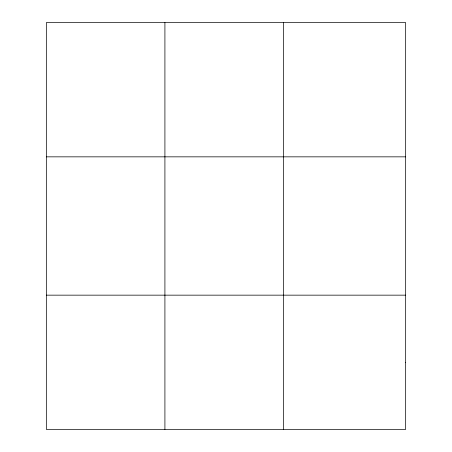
<?xml version="1.0" encoding="UTF-8"?>
<svg xmlns="http://www.w3.org/2000/svg" width="452" height="452" viewBox="0 0 452 452"><rect width="100%" height="100%" fill="white"/><g stroke="black" fill="none" stroke-linecap="round" stroke-linejoin="round"><path stroke-width="0.68" d="M164.912 429.4L164.912 22.6M283.494 429.4L283.494 22.6M46.336 156.844L405.664 156.844M46.336 295.156L405.664 295.156M405.664 362.278L405.664 429.4L46.336 429.4L46.336 22.6L405.664 22.6L405.664 362.278"/></g></svg>
